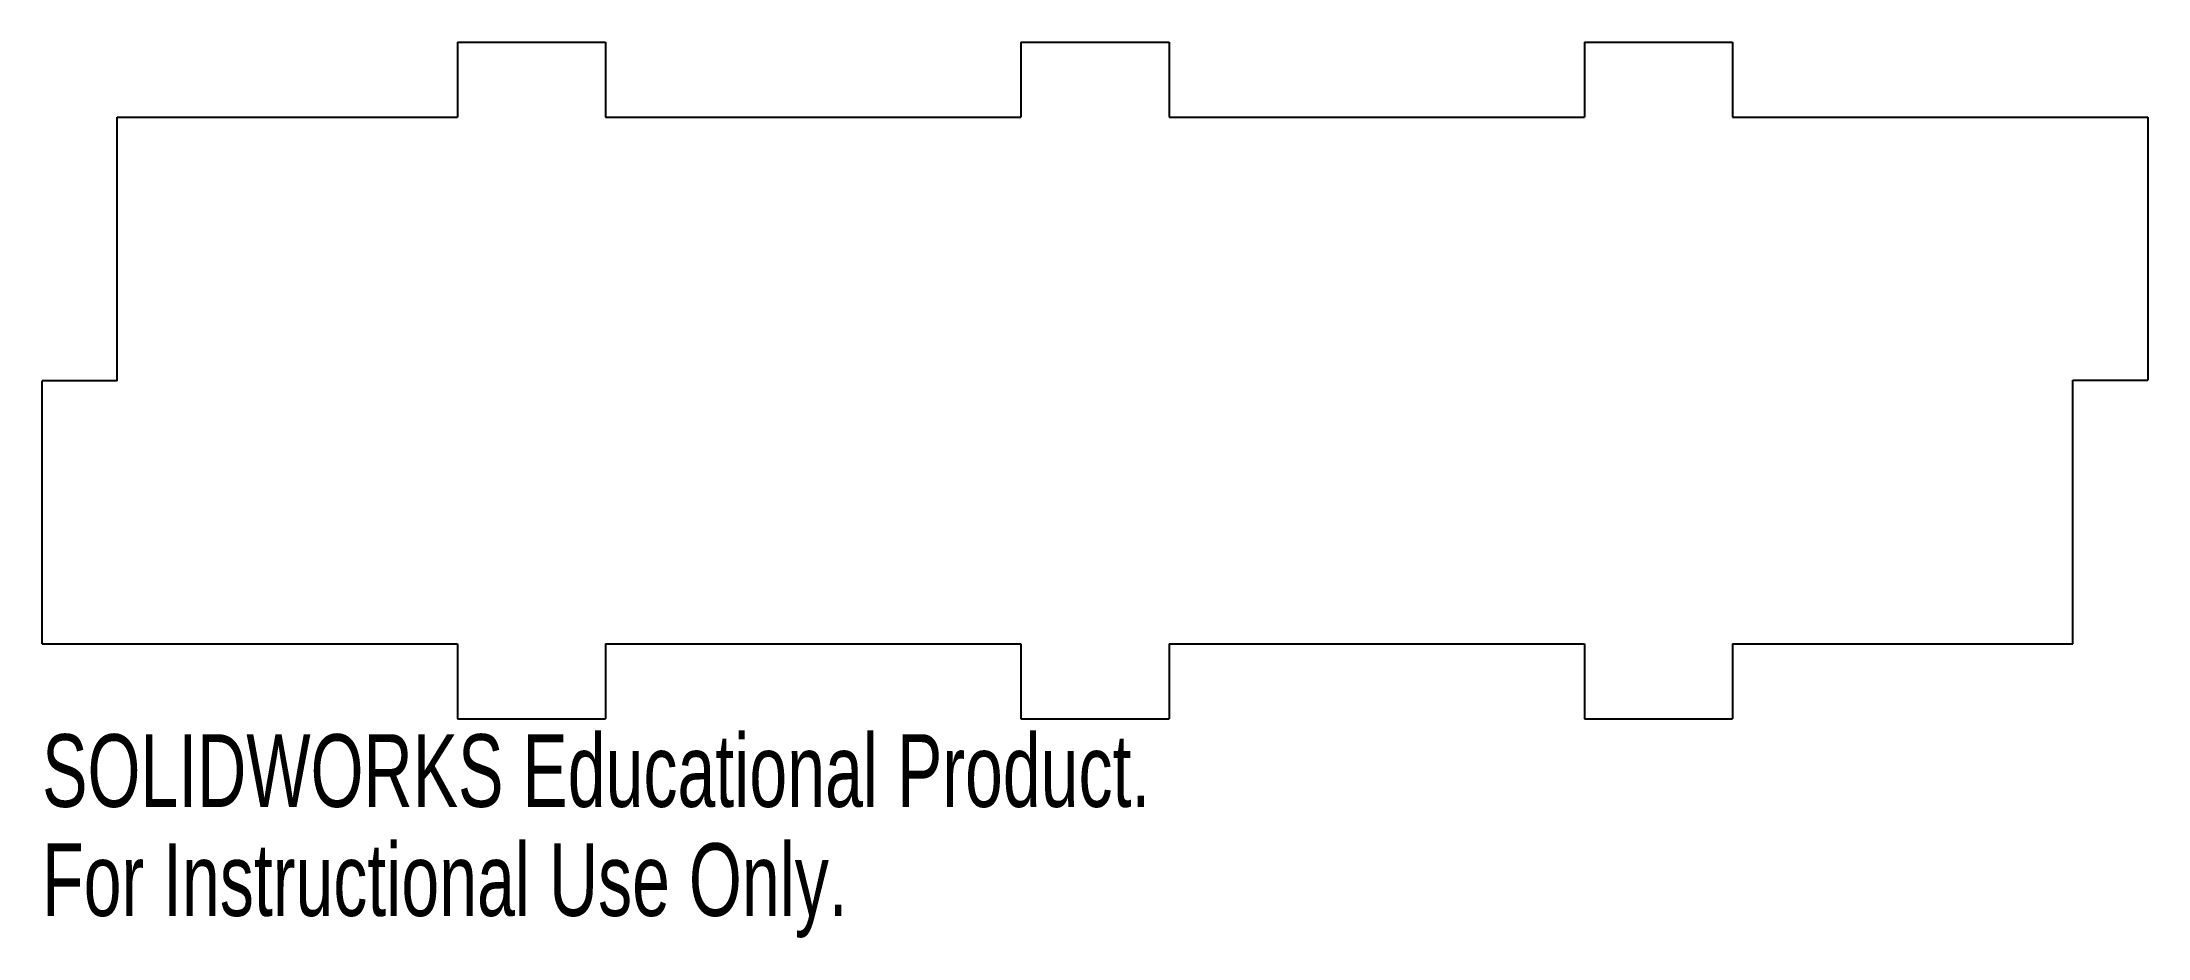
# Model space of a CAD drawing. Header units: millimetres. Extents: x -70 to 70, y -37 to 22.
import ezdxf

# ---------------------------------------------------------------- set-up
doc = ezdxf.new("R2010")
doc.units = ezdxf.units.MM
doc.styles.add('SLDTEXTSTYLE0', font='TXT', dxfattribs={"width": 0.7})

msp = doc.modelspace()

# ---------------------------------------------------------------- linework, layer by layer
at = {"color": 7, "linetype": 'Continuous', "lineweight": 25}
for p, q in [((-42.3875, 22.5), (-42.3875, 17.5)), ((-42.3875, 22.5), (-32.5375, 22.5)), ((-32.5375, 22.5), (-32.5375, 17.5)), ((-4.925, 22.5), (-4.925, 17.5)), ((-4.925, 22.5), (4.925, 22.5)), ((4.925, 22.5), (4.925, 17.5)), ((32.5375, 22.5), (32.5375, 17.5)), ((32.5375, 22.5), (42.3875, 22.5)), ((42.3875, 22.5), (42.3875, 17.5)), ((-65, -0.025), (-65, 17.5)), ((-65, 17.5), (-42.3875, 17.5)), ((-32.5375, 17.5), (-4.925, 17.5)), ((4.925, 17.5), (32.5375, 17.5)), ((42.3875, 17.5), (70, 17.5)), ((70, 17.5), (70, 0.025)), ((65, 0.025), (70, 0.025)), ((65, -17.5), (65, 0.025)), ((-70, -17.5), (-70, -0.025)), ((-65, -0.025), (-70, -0.025)), ((-70, -17.5), (-42.3875, -17.5)), ((-42.3875, -17.5), (-42.3875, -22.5)), ((-32.5375, -17.5), (-4.925, -17.5)), ((-32.5375, -17.5), (-32.5375, -22.5)), ((-4.925, -17.5), (-4.925, -22.5)), ((4.925, -17.5), (32.5375, -17.5)), ((4.925, -17.5), (4.925, -22.5)), ((32.5375, -17.5), (32.5375, -22.5)), ((42.3875, -17.5), (65, -17.5)), ((42.3875, -17.5), (42.3875, -22.5)), ((-42.3875, -22.5), (-32.5375, -22.5)), ((-4.925, -22.5), (4.925, -22.5)), ((32.5375, -22.5), (42.3875, -22.5))]:
    msp.add_line(p, q, dxfattribs=at)

# ---------------------------------------------------------------- texts
at = {"color": 7, "linetype": 'Continuous', "char_height": 4.83362, "attachment_point": 1, "style": 'SLDTEXTSTYLE0'}
for s, insert in [('SOLIDWORKS Educational Product.', (-70, -23.5196)), ('For Instructional Use Only.', (-70, -30.77))]:
    msp.add_mtext(s, dxfattribs=dict(at, insert=insert))

doc.saveas('drawing.dxf')
